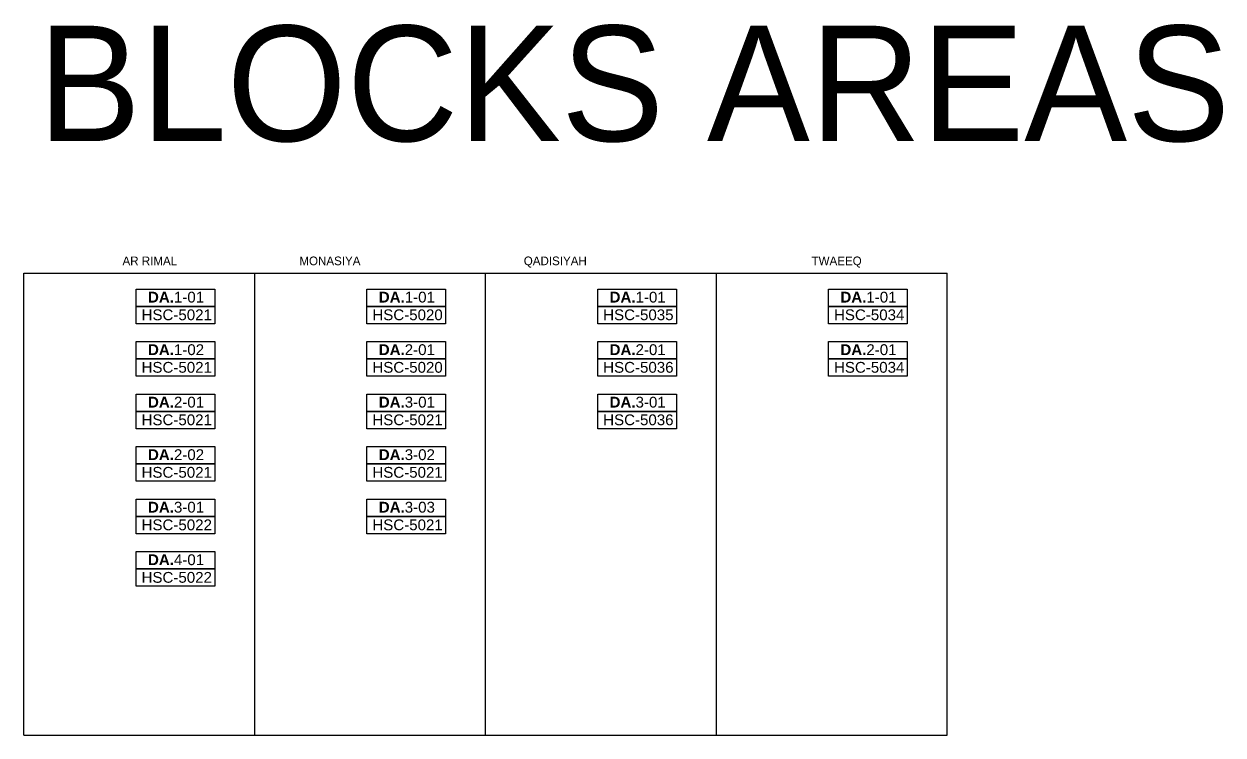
# Model space of a CAD drawing. Header units: metres. Extents: x -325 to 301, y -147 to 149.
# Drawn here: x -324.6 to -272.6, y 118 to 148.8 of the extents above; entities that cross this region are included whole.
import ezdxf

# ---------------------------------------------------------------- set-up
doc = ezdxf.new("R2010")
doc.units = ezdxf.units.M
doc.layers.add('A-KEYPLAN DA', color=7, linetype='Continuous', true_color=0xcc9900)
for name, color, linetype in [('A-KEYPLAN_HATCH', 7, 'Continuous'), ('A_TEXT_2', 7, 'Continuous'), ('EIT_0 Llegenda', 7, 'Continuous')]:
    doc.layers.add(name, color=color, linetype=linetype)
doc.styles.get("Standard").update_dxf_attribs({"font": 'arial.ttf'})
doc.styles.add('x-llegenda materials$0$ENGRAVERS', font='TT0586M.TTF')

# ---------------------------------------------------------------- blocks, each defined once
blk = doc.blocks.new('DA_1_1_RIM')
at = {"layer": 'A-KEYPLAN DA'}
for points in [[(3.408, 0.75), (6.816, 0.75), (6.816, 0), (3.408, 0)], [(3.408, 0), (6.816, 0), (6.816, -0.75), (3.408, -0.75)]]:
    blk.add_lwpolyline(points, close=True, dxfattribs=at)
at = {"layer": 'A_TEXT_2', "attachment_point": 1}
for s, insert, char_height in [('{\\fArial|b1|i0|c0|p34;DA.}1-01', (3.92, 0.634), 0.46757), ('HSC-5021', (3.642, -0.131), 0.4676)]:
    blk.add_mtext_dynamic_manual_height_columns(s, width=2.72351, gutter_width=2.805, heights=[0], dxfattribs=dict(at, insert=insert, char_height=char_height))
blk = doc.blocks.new('DA_1_2_RIM')
at = {"layer": 'A-KEYPLAN DA'}
for points in [[(3.408, 0.75), (6.816, 0.75), (6.816, 0), (3.408, 0)], [(3.408, 0), (6.816, 0), (6.816, -0.75), (3.408, -0.75)]]:
    blk.add_lwpolyline(points, close=True, dxfattribs=at)
at = {"layer": 'A_TEXT_2', "attachment_point": 1}
for s, insert, char_height in [('{\\fArial|b1|i0|c0|p34;DA.}1-02', (3.92, 0.634), 0.46757), ('HSC-5021', (3.642, -0.131), 0.4676)]:
    blk.add_mtext_dynamic_manual_height_columns(s, width=2.72351, gutter_width=2.805, heights=[0], dxfattribs=dict(at, insert=insert, char_height=char_height))
blk = doc.blocks.new('DA_2_1_RIM')
at = {"layer": 'A-KEYPLAN DA'}
for points in [[(3.408, 0.75), (6.816, 0.75), (6.816, 0), (3.408, 0)], [(3.408, 0), (6.816, 0), (6.816, -0.75), (3.408, -0.75)]]:
    blk.add_lwpolyline(points, close=True, dxfattribs=at)
at = {"layer": 'A_TEXT_2', "attachment_point": 1}
for s, insert, char_height in [('{\\fArial|b1|i0|c0|p34;DA.}2-01', (3.92, 0.634), 0.46757), ('HSC-5021', (3.642, -0.131), 0.4676)]:
    blk.add_mtext_dynamic_manual_height_columns(s, width=2.72351, gutter_width=2.805, heights=[0], dxfattribs=dict(at, insert=insert, char_height=char_height))
blk = doc.blocks.new('DA_3_1_RIM')
at = {"layer": 'A-KEYPLAN DA'}
for points in [[(3.408, 0.75), (6.816, 0.75), (6.816, 0), (3.408, 0)], [(3.408, 0), (6.816, 0), (6.816, -0.75), (3.408, -0.75)]]:
    blk.add_lwpolyline(points, close=True, dxfattribs=at)
at = {"layer": 'A_TEXT_2', "attachment_point": 1}
for s, insert, char_height in [('{\\fArial|b1|i0|c0|p34;DA.}3-01', (3.92, 0.634), 0.46757), ('HSC-5022', (3.642, -0.131), 0.4676)]:
    blk.add_mtext_dynamic_manual_height_columns(s, width=2.72351, gutter_width=2.805, heights=[0], dxfattribs=dict(at, insert=insert, char_height=char_height))
blk = doc.blocks.new('DA_4_1_RIM')
at = {"layer": 'A-KEYPLAN DA'}
for points in [[(3.408, 0.75), (6.816, 0.75), (6.816, 0), (3.408, 0)], [(3.408, 0), (6.816, 0), (6.816, -0.75), (3.408, -0.75)]]:
    blk.add_lwpolyline(points, close=True, dxfattribs=at)
at = {"layer": 'A_TEXT_2', "attachment_point": 1}
for s, insert, char_height in [('{\\fArial|b1|i0|c0|p34;DA.}4-01', (3.92, 0.634), 0.46757), ('HSC-5022', (3.642, -0.131), 0.4676)]:
    blk.add_mtext_dynamic_manual_height_columns(s, width=2.72351, gutter_width=2.805, heights=[0], dxfattribs=dict(at, insert=insert, char_height=char_height))
blk = doc.blocks.new('DA_2_2_RIM')
at = {"layer": 'A-KEYPLAN DA'}
for points in [[(3.408, 0.75), (6.816, 0.75), (6.816, 0), (3.408, 0)], [(3.408, 0), (6.816, 0), (6.816, -0.75), (3.408, -0.75)]]:
    blk.add_lwpolyline(points, close=True, dxfattribs=at)
at = {"layer": 'A_TEXT_2', "attachment_point": 1}
for s, insert, char_height in [('{\\fArial|b1|i0|c0|p34;DA.}2-02', (3.92, 0.634), 0.46757), ('HSC-5021', (3.642, -0.131), 0.4676)]:
    blk.add_mtext_dynamic_manual_height_columns(s, width=2.72351, gutter_width=2.805, heights=[0], dxfattribs=dict(at, insert=insert, char_height=char_height))
blk = doc.blocks.new('DA_1_1_MON')
at = {"layer": 'A-KEYPLAN DA'}
for points in [[(0, 0.75), (3.408, 0.75), (3.408, 0), (0, 0)], [(0, 0), (3.408, 0), (3.408, -0.75), (0, -0.75)]]:
    blk.add_lwpolyline(points, close=True, dxfattribs=at)
at = {"layer": 'A_TEXT_2', "attachment_point": 1}
for s, insert, char_height in [('{\\fArial|b1|i0|c0|p34;DA.}1-01', (0.512, 0.634), 0.46757), ('HSC-5020', (0.234, -0.131), 0.4676)]:
    blk.add_mtext_dynamic_manual_height_columns(s, width=2.72351, gutter_width=2.805, heights=[0], dxfattribs=dict(at, insert=insert, char_height=char_height))
blk = doc.blocks.new('DA_2_1_MON')
at = {"layer": 'A-KEYPLAN DA'}
for points in [[(0, 0.75), (3.408, 0.75), (3.408, 0), (0, 0)], [(0, 0), (3.408, 0), (3.408, -0.75), (0, -0.75)]]:
    blk.add_lwpolyline(points, close=True, dxfattribs=at)
at = {"layer": 'A_TEXT_2', "attachment_point": 1}
for s, insert, char_height in [('{\\fArial|b1|i0|c0|p34;DA.}2-01', (0.512, 0.634), 0.46757), ('HSC-5020', (0.234, -0.131), 0.4676)]:
    blk.add_mtext_dynamic_manual_height_columns(s, width=2.72351, gutter_width=2.805, heights=[0], dxfattribs=dict(at, insert=insert, char_height=char_height))
blk = doc.blocks.new('DA_3_1_MON')
at = {"layer": 'A-KEYPLAN DA'}
for points in [[(0, 0.75), (3.408, 0.75), (3.408, 0), (0, 0)], [(0, 0), (3.408, 0), (3.408, -0.75), (0, -0.75)]]:
    blk.add_lwpolyline(points, close=True, dxfattribs=at)
at = {"layer": 'A_TEXT_2', "attachment_point": 1}
for s, insert, char_height in [('{\\fArial|b1|i0|c0|p34;DA.}3-01', (0.512, 0.634), 0.46757), ('HSC-5021', (0.234, -0.131), 0.4676)]:
    blk.add_mtext_dynamic_manual_height_columns(s, width=2.72351, gutter_width=2.805, heights=[0], dxfattribs=dict(at, insert=insert, char_height=char_height))
blk = doc.blocks.new('DA_3_2_MON')
at = {"layer": 'A-KEYPLAN DA'}
for points in [[(0, 0.75), (3.408, 0.75), (3.408, 0), (0, 0)], [(0, 0), (3.408, 0), (3.408, -0.75), (0, -0.75)]]:
    blk.add_lwpolyline(points, close=True, dxfattribs=at)
at = {"layer": 'A_TEXT_2', "attachment_point": 1}
for s, insert, char_height in [('{\\fArial|b1|i0|c0|p34;DA.}3-02', (0.512, 0.634), 0.46757), ('HSC-5021', (0.234, -0.131), 0.4676)]:
    blk.add_mtext_dynamic_manual_height_columns(s, width=2.72351, gutter_width=2.805, heights=[0], dxfattribs=dict(at, insert=insert, char_height=char_height))
blk = doc.blocks.new('DA_3_3_MON')
at = {"layer": 'A-KEYPLAN DA'}
for points in [[(0, 0.75), (3.408, 0.75), (3.408, 0), (0, 0)], [(0, 0), (3.408, 0), (3.408, -0.75), (0, -0.75)]]:
    blk.add_lwpolyline(points, close=True, dxfattribs=at)
at = {"layer": 'A_TEXT_2', "attachment_point": 1}
for s, insert, char_height in [('{\\fArial|b1|i0|c0|p34;DA.}3-03', (0.512, 0.634), 0.46757), ('HSC-5021', (0.234, -0.131), 0.4676)]:
    blk.add_mtext_dynamic_manual_height_columns(s, width=2.72351, gutter_width=2.805, heights=[0], dxfattribs=dict(at, insert=insert, char_height=char_height))
blk = doc.blocks.new('DA_1_1_QAD')
at = {"layer": 'A-KEYPLAN DA'}
for points in [[(0, 0.75), (3.408, 0.75), (3.408, 0), (0, 0)], [(0, 0), (3.408, 0), (3.408, -0.75), (0, -0.75)]]:
    blk.add_lwpolyline(points, close=True, dxfattribs=at)
at = {"layer": 'A_TEXT_2', "attachment_point": 1}
for s, insert, char_height in [('{\\fArial|b1|i0|c0|p34;DA.}1-01', (0.512, 0.634), 0.46757), ('HSC-5035', (0.234, -0.131), 0.4676)]:
    blk.add_mtext_dynamic_manual_height_columns(s, width=2.72351, gutter_width=2.805, heights=[0], dxfattribs=dict(at, insert=insert, char_height=char_height))
blk = doc.blocks.new('DA_2_1_QAD')
at = {"layer": 'A-KEYPLAN DA'}
for points in [[(0, 0.75), (3.408, 0.75), (3.408, 0), (0, 0)], [(0, 0), (3.408, 0), (3.408, -0.75), (0, -0.75)]]:
    blk.add_lwpolyline(points, close=True, dxfattribs=at)
at = {"layer": 'A_TEXT_2', "attachment_point": 1}
for s, insert, char_height in [('{\\fArial|b1|i0|c0|p34;DA.}2-01', (0.512, 0.634), 0.46757), ('HSC-5036', (0.234, -0.131), 0.4676)]:
    blk.add_mtext_dynamic_manual_height_columns(s, width=2.72351, gutter_width=2.805, heights=[0], dxfattribs=dict(at, insert=insert, char_height=char_height))
blk = doc.blocks.new('DA_3_1_QAD')
at = {"layer": 'A-KEYPLAN DA'}
for points in [[(0, 0.75), (3.408, 0.75), (3.408, 0), (0, 0)], [(0, 0), (3.408, 0), (3.408, -0.75), (0, -0.75)]]:
    blk.add_lwpolyline(points, close=True, dxfattribs=at)
at = {"layer": 'A_TEXT_2', "attachment_point": 1}
for s, insert, char_height in [('{\\fArial|b1|i0|c0|p34;DA.}3-01', (0.512, 0.634), 0.46757), ('HSC-5036', (0.234, -0.131), 0.4676)]:
    blk.add_mtext_dynamic_manual_height_columns(s, width=2.72351, gutter_width=2.805, heights=[0], dxfattribs=dict(at, insert=insert, char_height=char_height))
blk = doc.blocks.new('DA_1_1_TWQ')
at = {"layer": 'A-KEYPLAN DA'}
for points in [[(0, 0.75), (3.408, 0.75), (3.408, 0), (0, 0)], [(0, 0), (3.408, 0), (3.408, -0.75), (0, -0.75)]]:
    blk.add_lwpolyline(points, close=True, dxfattribs=at)
at = {"layer": 'A_TEXT_2', "attachment_point": 1}
for s, insert, char_height in [('{\\fArial|b1|i0|c0|p34;DA.}1-01', (0.512, 0.634), 0.46757), ('HSC-5034', (0.234, -0.131), 0.4676)]:
    blk.add_mtext_dynamic_manual_height_columns(s, width=2.72351, gutter_width=2.805, heights=[0], dxfattribs=dict(at, insert=insert, char_height=char_height))
blk = doc.blocks.new('DA_2_1_TWQ')
at = {"layer": 'A-KEYPLAN DA'}
for points in [[(0, 0.75), (3.408, 0.75), (3.408, 0), (0, 0)], [(0, 0), (3.408, 0), (3.408, -0.75), (0, -0.75)]]:
    blk.add_lwpolyline(points, close=True, dxfattribs=at)
at = {"layer": 'A_TEXT_2', "attachment_point": 1}
for s, insert, char_height in [('{\\fArial|b1|i0|c0|p34;DA.}2-01', (0.512, 0.634), 0.46757), ('HSC-5034', (0.234, -0.131), 0.4676)]:
    blk.add_mtext_dynamic_manual_height_columns(s, width=2.72351, gutter_width=2.805, heights=[0], dxfattribs=dict(at, insert=insert, char_height=char_height))

msp = doc.modelspace()

# ---------------------------------------------------------------- linework, layer by layer
at = {"layer": 'A-KEYPLAN_HATCH'}
for points in [[(-324.564, 117.989), (-324.564, 137.989)], [(-324.564, 137.989), (-284.564, 137.989)], [(-314.564, 117.989), (-314.564, 137.989)], [(-304.564, 117.989), (-304.564, 137.989)], [(-294.564, 117.989), (-294.564, 137.989)], [(-284.564, 117.989), (-284.564, 137.989)], [(-324.564, 117.989), (-284.564, 117.989)]]:
    msp.add_lwpolyline(points, dxfattribs=at)

# ---------------------------------------------------------------- block references
for name, p in [('DA_1_1_TWQ', (-289.704, 136.557)), ('DA_2_1_TWQ', (-289.704, 134.282))]:
    msp.add_blockref(name, p)
for name, p in [('DA_1_1_RIM', (-323.112, 136.557)), ('DA_1_1_MON', (-309.704, 136.557)), ('DA_1_1_QAD', (-299.704, 136.557)), ('DA_1_2_RIM', (-323.112, 134.282)), ('DA_2_1_MON', (-309.704, 134.282)), ('DA_2_1_QAD', (-299.704, 134.282)), ('DA_2_1_RIM', (-323.112, 132.008)), ('DA_3_1_MON', (-309.704, 132.008)), ('DA_3_1_QAD', (-299.704, 132.008)), ('DA_2_2_RIM', (-323.112, 129.733)), ('DA_3_2_MON', (-309.704, 129.733)), ('DA_3_1_RIM', (-323.112, 127.458)), ('DA_3_3_MON', (-309.704, 127.458)), ('DA_4_1_RIM', (-323.112, 125.183))]:
    msp.add_blockref(name, p, dxfattribs=at)

# ---------------------------------------------------------------- texts
at = {"layer": 'A-KEYPLAN_HATCH', "char_height": 0.375, "width": 19.2101, "attachment_point": 1, "style": 'x-llegenda materials$0$ENGRAVERS'}
for s, insert in [('AR RIMAL', (-320.296, 138.716)), ('MONASIYA', (-312.633, 138.716)), ('QADISIYAH', (-302.91, 138.716)), ('TWAEEQ', (-290.443, 138.716))]:
    msp.add_mtext(s, dxfattribs=dict(at, insert=insert))
at = {"layer": 'EIT_0 Llegenda', "insert": (-323.959, 148.716), "char_height": 5, "width": 112.20229, "attachment_point": 1, "style": 'x-llegenda materials$0$ENGRAVERS'}
msp.add_mtext('BLOCKS AREAS', dxfattribs=at)

doc.saveas('drawing.dxf')
